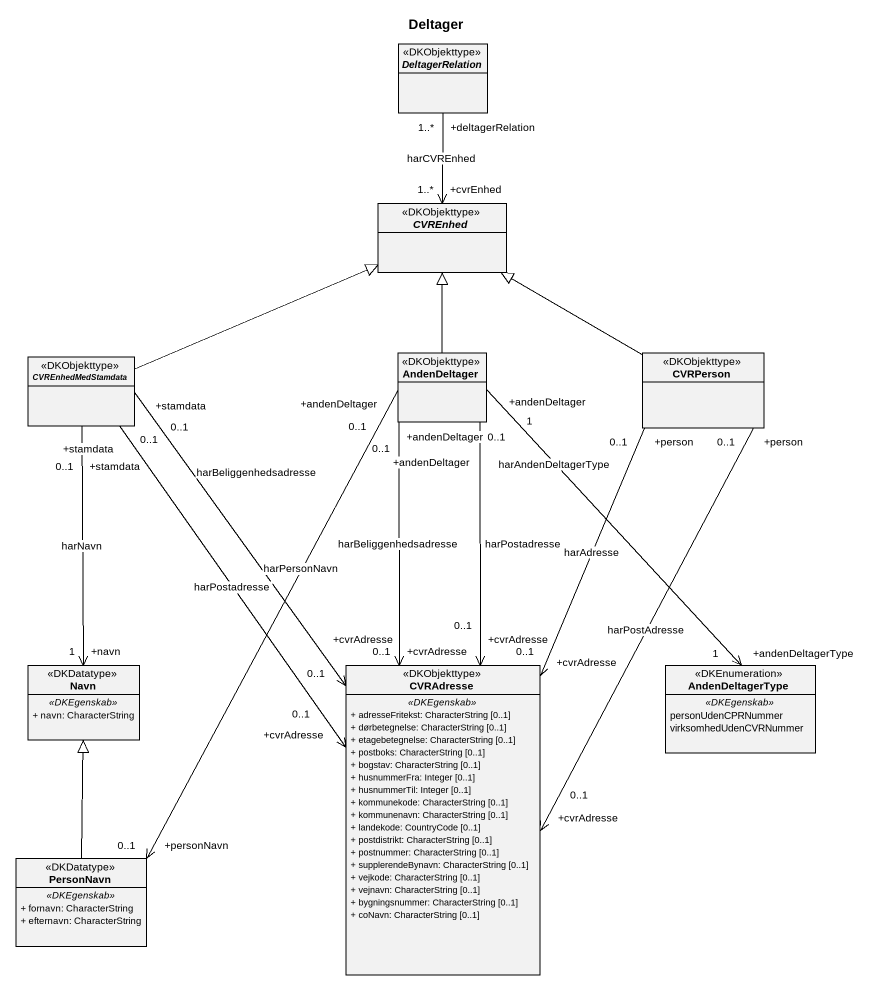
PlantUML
@startuml
title Deltager
hide circle
hide empty members
skinparam classAttributeIconSize 0
abstract class DeltagerRelation <<DKObjekttype>>
abstract class CVREnhed <<DKObjekttype>>
abstract class CVREnhedMedStamdata <<DKObjekttype>>
class AndenDeltager <<DKObjekttype>>
class CVRPerson <<DKObjekttype>>
class Navn <<DKDatatype>> {
  .. <<DKEgenskab>> ..
  + navn: CharacterString
}
class CVRAdresse <<DKObjekttype>> {
  .. <<DKEgenskab>> ..
  + adresseFritekst: CharacterString [0..1]
  + dørbetegnelse: CharacterString [0..1]
  + etagebetegnelse: CharacterString [0..1]
  + postboks: CharacterString [0..1]
  + bogstav: CharacterString [0..1]
  + husnummerFra: Integer [0..1]
  + husnummerTil: Integer [0..1]
  + kommunekode: CharacterString [0..1]
  + kommunenavn: CharacterString [0..1]
  + landekode: CountryCode [0..1]
  + postdistrikt: CharacterString [0..1]
  + postnummer: CharacterString [0..1]
  + supplerendeBynavn: CharacterString [0..1]
  + vejkode: CharacterString [0..1]
  + vejnavn: CharacterString [0..1]
  + bygningsnummer: CharacterString [0..1]
  + coNavn: CharacterString [0..1]
}
enum AndenDeltagerType <<DKEnumeration>> {
  .. <<DKEgenskab>> ..
  personUdenCPRNummer
  virksomhedUdenCVRNummer
}
class PersonNavn <<DKDatatype>> {
  .. <<DKEgenskab>> ..
  + fornavn: CharacterString
  + efternavn: CharacterString
}
DeltagerRelation "+deltagerRelation\n1..*" --> "+cvrEnhed\n1..*" CVREnhed : harCVREnhed
CVREnhedMedStamdata -right-|> CVREnhed
CVREnhedMedStamdata "+stamdata\n0..1" --> "+navn\n1" Navn : harNavn
CVREnhedMedStamdata "+stamdata\n0..1" --> "+cvrAdresse\n0..1" CVRAdresse : harPostadresse
CVREnhedMedStamdata "+stamdata\n0..1" --> "+cvrAdresse\n0..1" CVRAdresse : harBeliggenhedsadresse
AndenDeltager -up-|> CVREnhed
AndenDeltager "+andenDeltager\n0..1" --> "+cvrAdresse\n0..1" CVRAdresse : harBeliggenhedsadresse
AndenDeltager "+andenDeltager\n0..1" --> "+cvrAdresse\n0..1" CVRAdresse : harPostadresse
AndenDeltager "+andenDeltager\n1" --> "+andenDeltagerType\n1" AndenDeltagerType : harAndenDeltagerType
AndenDeltager "+andenDeltager\n0..1" --> "+personNavn\n0..1" PersonNavn : harPersonNavn
CVRPerson -left-|> CVREnhed
CVRPerson "+person\n0..1" --> "+cvrAdresse\n0..1" CVRAdresse : harAdresse
CVRPerson "+person\n0..1" --> "+cvrAdresse\n0..1" CVRAdresse : harPostAdresse
PersonNavn -up-|> Navn
@enduml
